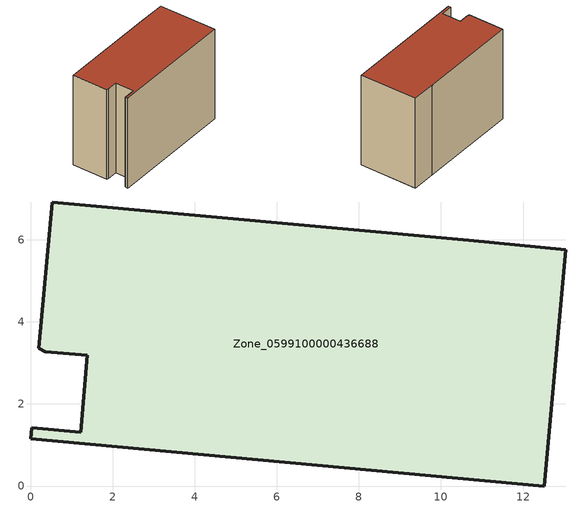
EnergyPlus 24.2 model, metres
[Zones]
Zone_0599100000436688
 floor ground (C_G): 0.52,6.92 10.67,5.99 13.04,5.75 12.52,0 0,1.15 0.03,1.42 1.22,1.31 1.39,3.18 0.35,3.27 0.2,3.36 z0
 wall outside (C_F): 1.39,3.18 1.22,1.31 0.03,1.42 0,1.15 12.52,0 13.04,5.75 10.67,5.99 0.52,6.92 0.2,3.36 0.35,3.27 1.39,3.18 z0:9.43
 roof outside (C_R): 0.2,3.36 0.35,3.27 1.39,3.18 1.22,1.31 0.03,1.42 0,1.15 12.52,0 13.04,5.75 10.67,5.99 0.52,6.92 z9.43
[BUILDING]
Pand.0599100000436688: North Axis=0; Terrain=City; Loads Convergence Tolerance Value=0.04; Temperature Convergence Tolerance Value=0.4; Solar Distribution=FullExterior; Maximum Number of Warmup Days=25; Minimum Number of Warmup Days=1
[Site:Location]
Rotterdam.The.Hague.AP_ZH_NLD Design_Conditions: Latitude=51.96; Longitude=4.45; Time Zone=1; Elevation=-4.5
[SITE:GROUNDTEMPERATURE:BUILDINGSURFACE]
18, 18, 18, 18, 18, 18, 18, 18, 18, 18, 18, 18
[MATERIAL] Thermal Absorptance=0.9; Solar Absorptance=0.7; Visible Absorptance=0.7
Name | Roughness | Thickness | Conductivity | Density | Specific Heat
G.TI.2006-2014 | MediumSmooth | 0.15 | 0.06 | 540 | 1210
F.TI.2006-2014 | Rough | 0.3 | 0.12 | 1920 | 840
R.TI.2006-2014 | MediumRough | 0.2 | 0.08 | 1500 | 1000
[CONSTRUCTION]
C_G: G.TI.2006-2014
C_F: F.TI.2006-2014
C_R: R.TI.2006-2014
[ZONE]
Zone_0599100000436688: Type=1; Multiplier=1; Ceiling Height=Autocalculate; Volume=Autocalculate; Floor Area=autocalculate; Part of Total Floor Area=Yes
[ZONEINFILTRATION:DESIGNFLOWRATE]
Infil_Zone_0599100000436688: Zone or ZoneList or Space or SpaceList=Zone_0599100000436688; Schedule=AlwaysOn; Design Flow Rate Calculation Method=Flow/Area; Flow Rate per Floor Area=0.0015; Constant Term Coefficient=1; Temperature Term Coefficient=0; Velocity Term Coefficient=0; Velocity Squared Term Coefficient=0
[HVACTEMPLATE:ZONE:IDEALLOADSAIRSYSTEM]
Zone_0599100000436688: Maximum Heating Supply Air Temperature=50; Minimum Cooling Supply Air Temperature=13; Maximum Heating Supply Air Humidity Ratio=0.0156; Minimum Cooling Supply Air Humidity Ratio=0.0077; Heating Limit=NoLimit; Cooling Limit=NoLimit; Dehumidification Control Type=ConstantSensibleHeatRatio; Cooling Sensible Heat Ratio=0.7; Dehumidification Setpoint=60; Humidification Control Type=None; Humidification Setpoint=30; Outdoor Air Method=None; Outdoor Air Flow Rate per Person=0.00944; Outdoor Air Flow Rate per Zone Floor Area=0; Outdoor Air Flow Rate per Zone=0; Demand Controlled Ventilation Type=None; Outdoor Air Economizer Type=NoEconomizer; Heat Recovery Type=None; Sensible Heat Recovery Effectiveness=0.7; Latent Heat Recovery Effectiveness=0.65
[ZONECONTROL:THERMOSTAT]
ThermostatControl_Zone_0599100000436688: Zone or ZoneList=Zone_0599100000436688; Control Type Schedule=DualSetpointControlType; Control 1=Thermostat_Zone_0599100000436688; Temperature Difference Between Cutout And Setpoint=0
[THERMOSTATSETPOINT:DUALSETPOINT]
Thermostat_Zone_0599100000436688: Heating Setpoint Temperature Schedule=HeatingSetpoint_Zone_0599100000436688; Cooling Setpoint Temperature Schedule=CoolingSetpoint_Zone_0599100000436688
[SCHEDULE:COMPACT]
HeatingSetpoint_Zone_0599100000436688: Through: 12/31, For: AllDays, Until: 24:00, 21
CoolingSetpoint_Zone_0599100000436688: Through: 12/31, For: AllDays, Until: 24:00, 24
DualSetpointControlType: Through: 12/31, For: AllDays, Until: 24:00, 4
AlwaysOn: Through: 12/31, For: AllDays, Until: 24:00, 1
